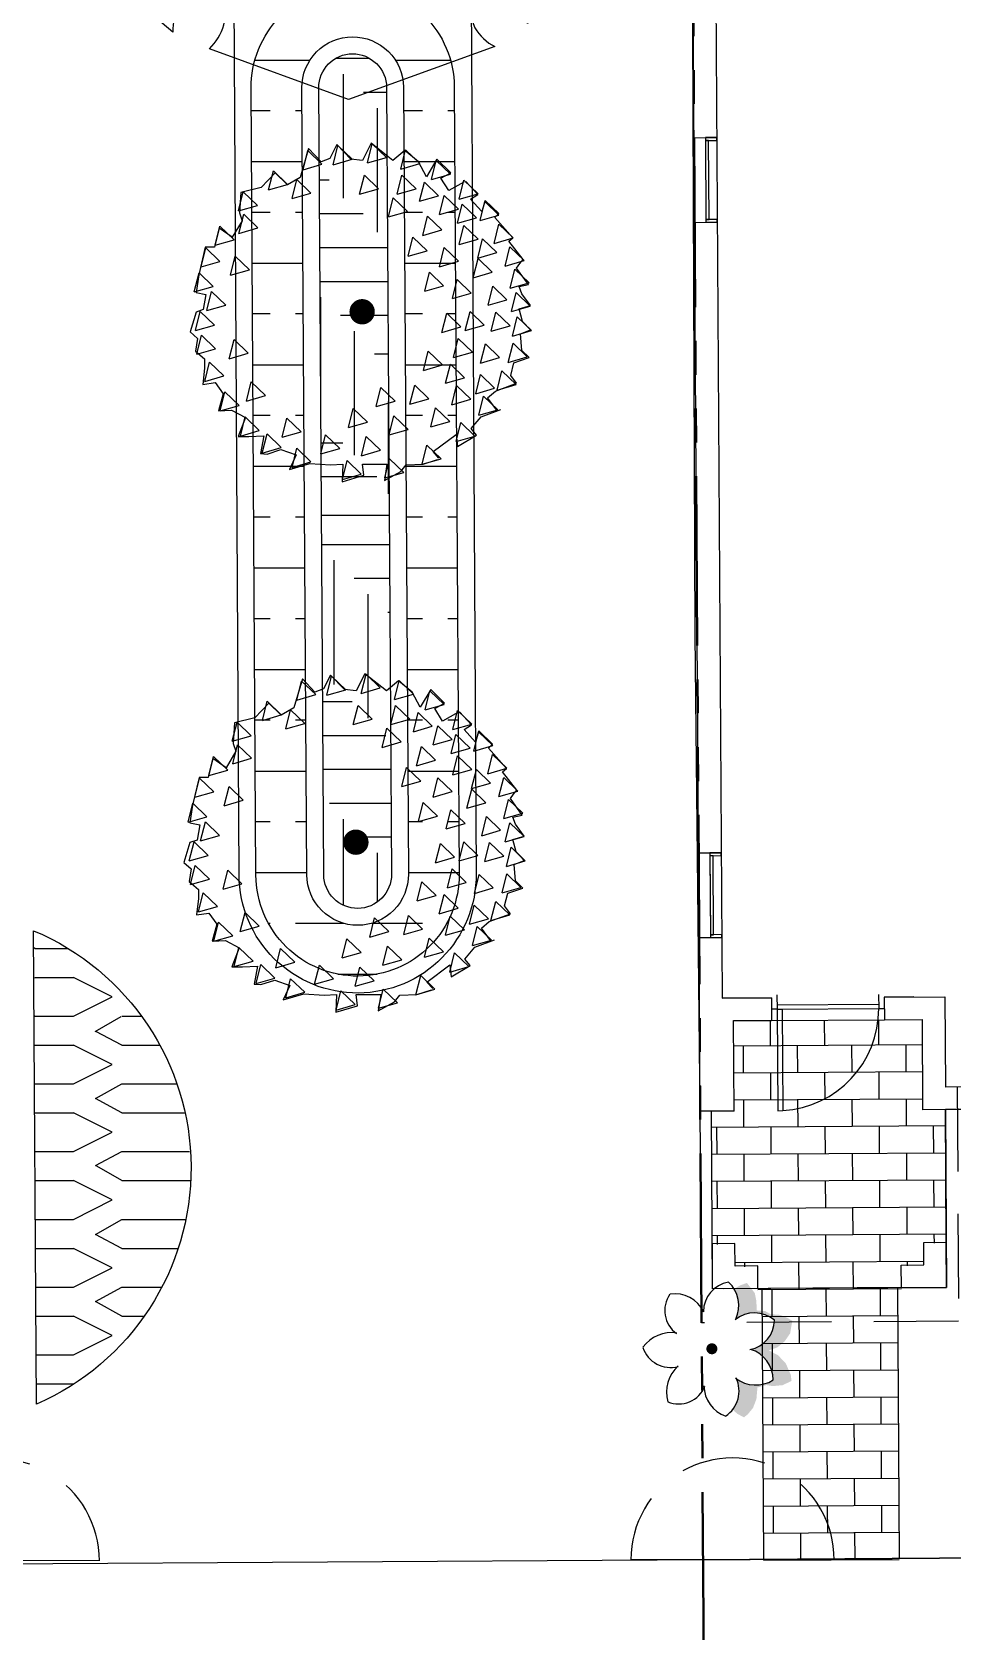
# Model space of a CAD drawing. Header units: feet. Extents: x 919634 to 928945, y 707022 to 708026.
# Drawn here: x 920346.23 to 920373.39, y 707104.01 to 707151.24 of the extents above; entities that cross this region are included whole.
import ezdxf

# ---------------------------------------------------------------- set-up
doc = ezdxf.new("R2010")
doc.units = ezdxf.units.FT
doc.header["$LTSCALE"] = 20
doc.header["$MEASUREMENT"] = 0
for name, pattern in [('HIDDEN2', [0.1875, 0.125, -0.0625]), ('Site Plan$0$HIDDEN2', [0.1875, 0.125, -0.0625]), ('Site Plan$0$PHANTOM2', [1.25, 0.625, -0.125, 0.125, -0.125, 0.125, -0.125])]:
    doc.linetypes.add(name, pattern=pattern)
for name, color, linetype in [('-u-site-utility clear zone', 252, 'HIDDEN2'), ('-u-site-xref', 7, 'Continuous'), ('L-002', 15, 'Continuous'), ('LK-TREE-013M', 6, 'Continuous'), ('LK-TREE-050M', 2, 'Continuous'), ('LK-TREE-TRNK', 32, 'Continuous'), ('LP-ANNO-LABL-SHRB', 2, 'Continuous'), ('LP-PATT-GRND', 251, 'Continuous'), ('LP-PATT-SHAR', 4, 'Continuous'), ('LP-SHAR-BRDR-CONT', 123, 'Continuous'), ('LP-TREE', 15, 'Continuous'), ('Site Plan$0$-u-site-bldg_interior', 252, 'Continuous'), ('Site Plan$0$SP-BLDG-ROOF ABOVE', 4, 'Site Plan$0$HIDDEN2'), ('Site Plan$0$SP-LOT PAVERS', 254, 'Continuous'), ('x-Villa4-LP Block$0$LK-SHRB-035M', 253, 'Continuous'), ('x-Villa4-LP Block$0$LK-SHRB-TRNK', 253, 'Continuous'), ('x-Villa4-LP Block$0$LP-SHRB', 253, 'Continuous')]:
    doc.layers.add(name, color=color, linetype=linetype)
for name, color, linetype, lineweight in [('Site Plan$0$SP-LOT LINES', 252, 'Site Plan$0$PHANTOM2', 40), ('Site Plan$0$SP-SIDEWALK', 2, 'Continuous', 25), ('SP-BUILDING-FOOTPRINT', 1, 'Continuous', 25)]:
    doc.layers.add(name, color=color, linetype=linetype, lineweight=lineweight)
doc.layers.add('x-Villa4-LP Block$0$-u-site-no_plot', color=253, linetype='Continuous', plot=False)
doc.layers.add('x-Villa4-LP Block$0$LK-SHRB-SHAD', color=253, linetype='Continuous', plot=False)
doc.layers.get('-u-site-xref').off()

# ---------------------------------------------------------------- blocks, each defined once
blk = doc.blocks.new('Site Plan$0$DR1H902-flat-1')
for p, q in [((-1.5, 0), (-1.5, -3)), ((-1.5, 0), (-1.35, 0)), ((-1.35, 0), (-1.35, -3)), ((-1.5, -3), (-1.35, -3))]:
    blk.add_line(p, q)
blk.add_ellipse((-1.507, 0.003), major_axis=(2.126, -2.126), ratio=1, start_param=-0.73316, end_param=0.784431)
blk = doc.blocks.new('Site Plan$0$A$C4e4189c5-flat-1')
at = {"layer": 'Site Plan$0$-u-site-bldg_interior'}
for p, q in [((0.167, 0.333), (0, 0.333)), ((0.167, 0.458), (3.167, 0.458)), ((0.167, 0.333), (3.167, 0.333)), ((3.167, 0.333), (3.333, 0.333))]:
    blk.add_line(p, q, dxfattribs=at)
blk.add_blockref('Site Plan$0$DR1H902-flat-1', (1.667, 0.333), dxfattribs=at)
blk = doc.blocks.new('Site Plan')
at = {"layer": 'Site Plan$0$SP-LOT PAVERS', "extrusion": (1.16656e-06, -0.0001861, 1)}
h = blk.add_hatch(dxfattribs=at)
h.set_pattern_fill('AR-B816', color=256, scale=0.1, angle=0.3592)
h.set_pattern_definition([(0.359, (920367.3301, 707106.11246), (-0.005015, 0.799984), []), (90.359, (920367.3301, 707106.11246), (-0.805, 0.79497), [0.8, -0.8])])
h.paths.add_polyline_path([(920371.78, 707114.14), (920371.9, 707114.141), (920371.895, 707114.808), (920372.562, 707114.812), (920372.558, 707115.479), (920373.224, 707115.483), (920373.2, 707119.399), (920372.533, 707119.395), (920372.517, 707122.062), (920366.944, 707122.016), (920366.961, 707119.357), (920366.295, 707119.355), (920366.319, 707115.44), (920366.986, 707115.444), (920366.99, 707114.777), (920367.656, 707114.781), (920367.66, 707114.115), (920367.78, 707114.115), (920367.83, 707106.116), (920371.83, 707106.141)])
at = {"layer": 'Site Plan$0$-u-site-bldg_interior', "extrusion": (1.16656e-06, -0.0001861, 1)}
for p, q in [((920365.961, 707119.359, 0.007), (920365.712, 707159.115, 0.014)), ((920366.382, 707158.453, 0.014), (920366.607, 707122.704, 0.007)), ((920365.781, 707148.116, 0.012), (920366.447, 707148.12, 0.012)), ((920366.114, 707148.118, 0.012), (920366.13, 707145.618, 0.012)), ((920365.796, 707145.616, 0.012), (920366.463, 707145.62, 0.012)), ((920365.913, 707126.991, 0.094), (920366.58, 707126.995, 0.094)), ((920366.247, 707126.993, 0.094), (920366.262, 707124.493, 0.093)), ((920365.929, 707124.491, 0.093), (920366.595, 707124.495, 0.093)), ((920368.06, 707122.713, 0.007), (920366.607, 707122.704, 0.007)), ((920366.607, 707122.704, 0.007), (920368.06, 707122.713, 0.007)), ((920368.06, 707122.713, 0.007), (920368.064, 707122.046, 0.007)), ((920368.226, 707122.797, 0.007), (920368.228, 707122.38, 0.007)), ((920368.228, 707122.505, 0.007), (920371.228, 707122.524, 0.007)), ((920371.226, 707122.816, 0.007), (920371.228, 707122.399, 0.007)), ((920371.228, 707122.399, 0.007), (920371.395, 707122.4, 0.007)), ((920371.393, 707122.734, 0.007), (920373.179, 707122.745, 0.007)), ((920372.265, 707122.739, 0.007), (920371.393, 707122.734, 0.007)), ((920371.393, 707122.734, 0.007), (920371.397, 707122.067, 0.007)), ((920373.179, 707122.745, 0.007), (920373.196, 707120.078, 0.007)), ((920366.944, 707122.039, 0.007), (920368.064, 707122.046, 0.007)), ((920366.961, 707119.369, 0.007), (920366.944, 707122.039, 0.007)), ((920368.228, 707122.38, 0.007), (920368.062, 707122.379, 0.007)), ((920368.064, 707122.046, 0.007), (920371.397, 707122.067, 0.007)), ((920368.228, 707122.38, 0.007), (920371.228, 707122.399, 0.007)), ((920371.397, 707122.067, 0.007), (920372.517, 707122.074, 0.007)), ((920372.533, 707119.407, 0.007), (920372.517, 707122.074, 0.007)), ((920374.622, 707120.087, 0.007), (920373.196, 707120.078, 0.007)), ((920366.961, 707119.369, 0.007), (920365.961, 707119.366, 0.007)), ((920374.627, 707119.42, 0.007), (920372.533, 707119.407, 0.007)), ((920366.985, 707115.456, 0.006), (920366.319, 707115.452, 0.006)), ((920366.327, 707114.118, 0.006), (920366.319, 707115.452, 0.006)), ((920366.99, 707114.789, 0.006), (920366.985, 707115.456, 0.006)), ((920372.558, 707115.491, 0.006), (920373.224, 707115.495, 0.006)), ((920372.562, 707114.824, 0.006), (920372.558, 707115.491, 0.006)), ((920373.233, 707114.162, 0.006), (920373.224, 707115.495, 0.006)), ((920367.656, 707114.793, 0.006), (920366.99, 707114.789, 0.006)), ((920367.66, 707114.127, 0.006), (920367.656, 707114.793, 0.006)), ((920371.895, 707114.82, 0.006), (920372.562, 707114.824, 0.006)), ((920371.9, 707114.153, 0.006), (920371.895, 707114.82, 0.006)), ((920367.66, 707114.127, 0.006), (920366.327, 707114.118, 0.006)), ((920371.9, 707114.153, 0.006), (920373.233, 707114.162, 0.006))]:
    blk.add_line(p, q, dxfattribs=at)
for points, elevation in [([(920366.446, 707148.108), (920366.114, 707148.106), (920366.115, 707148.023), (920366.447, 707148.025)], -130.515), ([(920366.207, 707148.023), (920366.115, 707148.023), (920366.129, 707145.689), (920366.222, 707145.69)], -130.515), ([(920366.13, 707145.606), (920366.463, 707145.608), (920366.462, 707145.691), (920366.129, 707145.689)], -130.515), ([(920366.579, 707126.983), (920366.247, 707126.981), (920366.247, 707126.898), (920366.579, 707126.9)], -130.43), ([(920366.34, 707126.899), (920366.247, 707126.898), (920366.262, 707124.565), (920366.354, 707124.565)], -130.43), ([(920366.262, 707124.481), (920366.595, 707124.483), (920366.595, 707124.567), (920366.262, 707124.565)], -130.43)]:
    blk.add_lwpolyline(points, close=True, dxfattribs=dict(at, elevation=elevation))
at = {"layer": 'Site Plan$0$SP-BLDG-ROOF ABOVE', "extrusion": (1.16656e-06, -0.0001861, 1), "elevation": -130.515}
blk.add_lwpolyline([(920373.545, 707120.068), (920373.588, 707113.152), (920366, 707113.104), (920365.944, 707122.021)], dxfattribs=at)
at = {"layer": 'Site Plan$0$SP-LOT LINES', "ltscale": 0.4, "extrusion": (1.16656e-06, -0.0001861, 1)}
blk.add_line((920366.188, 707083.117), (920365.624, 707173.115, 0.017), dxfattribs=at)
at = {"layer": 'Site Plan$0$SP-SIDEWALK', "extrusion": (1.16656e-06, -0.0001861, 1)}
for p, q in [((920373.224, 707115.495, 0.006), (920373.2, 707119.412, 0.007)), ((920371.9, 707114.153, 0.006), (920366.66, 707114.12, 0.006)), ((920367.78, 707114.127, 0.006), (920367.83, 707106.128, 0.004)), ((920371.78, 707114.153, 0.006), (920371.83, 707106.153, 0.004)), ((920366.041, 707106.116, 0.004), (920446.042, 707106.618, 0.004))]:
    blk.add_line(p, q, dxfattribs=at)
at = {"layer": 'Site Plan$0$SP-SIDEWALK'}
blk.add_line((920589.176, 707107.514), (920245.043, 707105.357), dxfattribs=at)
at = {"layer": 'Site Plan$0$-u-site-bldg_interior', "extrusion": (1.16656e-06, -0.0001861, 1), "rotation": 0.3591501326048079}
blk.add_blockref('Site Plan$0$A$C4e4189c5-flat-1', (920368.064, 707122.034, -130.515), dxfattribs=at)
blk = doc.blocks.new('TREE-EVGR-001')
at = {"layer": 'LK-TREE-013M'}
for p, q in [((-0.1749, 0.4209), (-0.1609, 0.4775)), ((-0.1189, 0.4371), (-0.1609, 0.4775)), ((-0.0858, 0.4354), (-0.0718, 0.4921)), ((-0.0297, 0.4516), (-0.0718, 0.4921)), ((0.0161, 0.4409), (0.0301, 0.4975)), ((0.0721, 0.4571), (0.0301, 0.4975)), ((0.1143, 0.4227), (0.1284, 0.4793)), ((0.1704, 0.4389), (0.1284, 0.4793)), ((-0.1749, 0.4209), (-0.1189, 0.4371)), ((-0.0858, 0.4354), (-0.0297, 0.4516)), ((0.0161, 0.4409), (0.0721, 0.4571)), ((0.1143, 0.4227), (0.1704, 0.4389)), ((0.2053, 0.3918), (0.2193, 0.4484)), ((0.2614, 0.408), (0.2193, 0.4484)), ((-0.2768, 0.3609), (-0.2628, 0.4175)), ((-0.2208, 0.3771), (-0.2628, 0.4175)), ((-0.2077, 0.3354), (-0.1937, 0.3921)), ((-0.1516, 0.3516), (-0.1937, 0.3921)), ((-0.0076, 0.3482), (0.0065, 0.4048)), ((0.0485, 0.3643), (0.0065, 0.4048)), ((0.1034, 0.3482), (0.1174, 0.4048)), ((0.1595, 0.3643), (0.1174, 0.4048)), ((0.1702, 0.3272), (0.1842, 0.3838)), ((0.2262, 0.3433), (0.1842, 0.3838)), ((0.2053, 0.3918), (0.2614, 0.408)), ((0.2872, 0.3336), (0.3012, 0.3902)), ((0.3432, 0.3498), (0.3012, 0.3902)), ((-0.366, 0.2991), (-0.352, 0.3557)), ((-0.3099, 0.3152), (-0.352, 0.3557)), ((-0.2768, 0.3609), (-0.2208, 0.3771)), ((-0.2077, 0.3354), (-0.1516, 0.3516)), ((-0.0076, 0.3482), (0.0485, 0.3643)), ((0.0779, 0.2809), (0.092, 0.3375)), ((0.134, 0.297), (0.092, 0.3375)), ((0.1034, 0.3482), (0.1595, 0.3643)), ((0.1702, 0.3272), (0.2262, 0.3433)), ((0.229, 0.2882), (0.243, 0.3448)), ((0.285, 0.3043), (0.243, 0.3448)), ((0.2872, 0.3336), (0.3432, 0.3498)), ((-0.366, 0.2991), (-0.3099, 0.3152)), ((-0.3648, 0.2323), (-0.3507, 0.2889)), ((-0.3087, 0.2485), (-0.3507, 0.2889)), ((0.0779, 0.2809), (0.134, 0.297)), ((0.229, 0.2882), (0.285, 0.3043)), ((0.2824, 0.2625), (0.2964, 0.3191)), ((0.3384, 0.2786), (0.2964, 0.3191)), ((0.349, 0.27), (0.3631, 0.3266)), ((0.349, 0.27), (0.4051, 0.2861)), ((0.4051, 0.2861), (0.3631, 0.3266)), ((-0.4351, 0.1972), (-0.4211, 0.2539)), ((-0.3791, 0.2134), (-0.4211, 0.2539)), ((-0.3648, 0.2323), (-0.3087, 0.2485)), ((0.1798, 0.2263), (0.1939, 0.283)), ((0.1798, 0.2263), (0.2359, 0.2425)), ((0.2359, 0.2425), (0.1939, 0.283)), ((0.2824, 0.2625), (0.3384, 0.2786)), ((0.2872, 0.1991), (0.3012, 0.2557)), ((0.3432, 0.2152), (0.3012, 0.2557)), ((0.3909, 0.2027), (0.4049, 0.2593)), ((0.4469, 0.2189), (0.4049, 0.2593)), ((-0.4769, 0.1331), (-0.4629, 0.1898)), ((-0.4209, 0.1493), (-0.4629, 0.1898)), ((-0.4351, 0.1972), (-0.3791, 0.2134)), ((0.1362, 0.1645), (0.1502, 0.2211)), ((0.1922, 0.1807), (0.1502, 0.2211)), ((0.229, 0.1336), (0.243, 0.1902)), ((0.285, 0.1498), (0.243, 0.1902)), ((0.2872, 0.1991), (0.3432, 0.2152)), ((0.3428, 0.159), (0.3568, 0.2156)), ((0.3988, 0.1752), (0.3568, 0.2156)), ((0.3909, 0.2027), (0.4469, 0.2189)), ((0.4236, 0.1354), (0.4377, 0.192)), ((0.4797, 0.1516), (0.4377, 0.192)), ((-0.4769, 0.1331), (-0.4209, 0.1493)), ((-0.3896, 0.1081), (-0.3756, 0.1648)), ((-0.3336, 0.1243), (-0.3756, 0.1648)), ((0.1362, 0.1645), (0.1922, 0.1807)), ((0.229, 0.1336), (0.285, 0.1498)), ((0.329, 0.1009), (0.3431, 0.1575)), ((0.3428, 0.159), (0.3988, 0.1752)), ((0.3851, 0.117), (0.3431, 0.1575)), ((0.4236, 0.1354), (0.4797, 0.1516)), ((-0.497, 0.0591), (-0.4829, 0.1157)), ((-0.4409, 0.0752), (-0.4829, 0.1157)), ((-0.3896, 0.1081), (-0.3336, 0.1243)), ((0.1853, 0.0609), (0.1993, 0.1175)), ((0.2413, 0.077), (0.1993, 0.1175)), ((0.2672, 0.0391), (0.2812, 0.0957)), ((0.3232, 0.0552), (0.2812, 0.0957)), ((0.329, 0.1009), (0.3851, 0.117)), ((0.4382, 0.07), (0.4522, 0.1266)), ((0.4942, 0.0861), (0.4522, 0.1266)), ((-0.497, 0.0591), (-0.4409, 0.0752)), ((-0.4597, 0.0038), (-0.4457, 0.0604)), ((-0.4036, 0.0199), (-0.4457, 0.0604)), ((0.1853, 0.0609), (0.2413, 0.077)), ((0.2672, 0.0391), (0.3232, 0.0552)), ((0.3727, 0.0191), (0.3867, 0.0757)), ((0.4287, 0.0352), (0.3867, 0.0757)), ((0.4382, 0.07), (0.4942, 0.0861)), ((0.4418, 0.0009), (0.4559, 0.0575)), ((0.4979, 0.017), (0.4559, 0.0575)), ((-0.4933, -0.0555), (-0.4793, 0.0011)), ((-0.4373, -0.0393), (-0.4793, 0.0011)), ((-0.4597, 0.0038), (-0.4036, 0.0199)), ((0.3054, -0.0555), (0.3194, 0.0011)), ((0.3614, -0.0393), (0.3194, 0.0011)), ((0.3727, 0.0191), (0.4287, 0.0352)), ((0.4418, 0.0009), (0.4979, 0.017)), ((-0.4933, -0.0555), (-0.4373, -0.0393)), ((0.2362, -0.061), (0.2503, -0.0043)), ((0.2362, -0.061), (0.2923, -0.0448)), ((0.2923, -0.0448), (0.2503, -0.0043)), ((0.3054, -0.0555), (0.3614, -0.0393)), ((0.3818, -0.0573), (0.3958, -0.0007)), ((0.3818, -0.0573), (0.4378, -0.0412)), ((0.4378, -0.0412), (0.3958, -0.0007)), ((0.4455, -0.0719), (0.4595, -0.0152)), ((0.5015, -0.0557), (0.4595, -0.0152)), ((-0.4899, -0.1256), (-0.4759, -0.0689)), ((-0.4338, -0.1094), (-0.4759, -0.0689)), ((-0.3933, -0.1391), (-0.3792, -0.0825)), ((-0.3372, -0.123), (-0.3792, -0.0825)), ((0.2708, -0.1355), (0.2848, -0.0789)), ((0.3269, -0.1193), (0.2848, -0.0789)), ((0.4327, -0.1501), (0.4468, -0.0934)), ((0.4455, -0.0719), (0.5015, -0.0557)), ((0.4888, -0.1339), (0.4468, -0.0934)), ((-0.4899, -0.1256), (-0.4338, -0.1094)), ((-0.3933, -0.1391), (-0.3372, -0.123)), ((0.1817, -0.1737), (0.1957, -0.1171)), ((0.2377, -0.1575), (0.1957, -0.1171)), ((0.2708, -0.1355), (0.3269, -0.1193)), ((0.3509, -0.1519), (0.3649, -0.0953)), ((0.3509, -0.1519), (0.4069, -0.1357)), ((0.4069, -0.1357), (0.3649, -0.0953)), ((0.4327, -0.1501), (0.4888, -0.1339)), ((-0.466, -0.2064), (-0.452, -0.1498)), ((-0.41, -0.1903), (-0.452, -0.1498)), ((0.1817, -0.1737), (0.2377, -0.1575)), ((0.2471, -0.2119), (0.2612, -0.1553)), ((0.3032, -0.1957), (0.2612, -0.1553)), ((0.3363, -0.2428), (0.3503, -0.1862)), ((0.3923, -0.2266), (0.3503, -0.1862)), ((0.4, -0.2319), (0.414, -0.1753)), ((0.456, -0.2157), (0.414, -0.1753)), ((-0.466, -0.2064), (-0.41, -0.1903)), ((-0.3423, -0.2646), (-0.3283, -0.208)), ((-0.2863, -0.2484), (-0.3283, -0.208)), ((0.0416, -0.281), (0.0556, -0.2244)), ((0.0976, -0.2648), (0.0556, -0.2244)), ((0.1416, -0.2737), (0.1557, -0.2171)), ((0.1977, -0.2575), (0.1557, -0.2171)), ((0.2471, -0.2119), (0.3032, -0.1957)), ((0.2653, -0.2755), (0.2794, -0.2189)), ((0.3214, -0.2594), (0.2794, -0.2189)), ((0.3363, -0.2428), (0.3923, -0.2266)), ((0.4, -0.2319), (0.456, -0.2157)), ((-0.4206, -0.2937), (-0.4065, -0.2371)), ((-0.4206, -0.2937), (-0.3645, -0.2775)), ((-0.3645, -0.2775), (-0.4065, -0.2371)), ((-0.3423, -0.2646), (-0.2863, -0.2484)), ((0.0416, -0.281), (0.0976, -0.2648)), ((0.1416, -0.2737), (0.1977, -0.2575)), ((0.2653, -0.2755), (0.3214, -0.2594)), ((0.3454, -0.3064), (0.3594, -0.2498)), ((0.4014, -0.2903), (0.3594, -0.2498)), ((-0.3605, -0.3683), (-0.3465, -0.3116)), ((-0.3045, -0.3521), (-0.3465, -0.3116)), ((-0.2368, -0.3719), (-0.2228, -0.3153)), ((-0.1808, -0.3557), (-0.2228, -0.3153)), ((-0.0403, -0.3428), (-0.0263, -0.2862)), ((-0.0403, -0.3428), (0.0157, -0.3266)), ((0.0157, -0.3266), (-0.0263, -0.2862)), ((0.0798, -0.3646), (0.0938, -0.308)), ((0.1358, -0.3485), (0.0938, -0.308)), ((0.2035, -0.341), (0.2175, -0.2844)), ((0.2035, -0.341), (0.2595, -0.3248)), ((0.2595, -0.3248), (0.2175, -0.2844)), ((0.2781, -0.3846), (0.2921, -0.328)), ((0.3341, -0.3685), (0.2921, -0.328)), ((0.3454, -0.3064), (0.4014, -0.2903)), ((-0.3605, -0.3683), (-0.3045, -0.3521)), ((-0.2957, -0.4188), (-0.2817, -0.3621)), ((-0.2397, -0.4026), (-0.2817, -0.3621)), ((-0.2368, -0.3719), (-0.1808, -0.3557)), ((-0.1222, -0.421), (-0.1082, -0.3644)), ((-0.0661, -0.4048), (-0.1082, -0.3644)), ((-0.0021, -0.4264), (0.0119, -0.3698)), ((0.0539, -0.4103), (0.0119, -0.3698)), ((0.0798, -0.3646), (0.1358, -0.3485)), ((0.2781, -0.3846), (0.3341, -0.3685)), ((-0.2957, -0.4188), (-0.2397, -0.4026)), ((-0.2077, -0.461), (-0.1937, -0.4044)), ((-0.1516, -0.4448), (-0.1937, -0.4044)), ((-0.1222, -0.421), (-0.0661, -0.4048)), ((-0.0021, -0.4264), (0.0539, -0.4103)), ((0.178, -0.4519), (0.192, -0.3953)), ((0.2341, -0.4357), (0.192, -0.3953)), ((-0.2077, -0.461), (-0.1516, -0.4448)), ((-0.0585, -0.4974), (-0.0445, -0.4407)), ((-0.0025, -0.4812), (-0.0445, -0.4407)), ((0.067, -0.4919), (0.0811, -0.4353)), ((0.1231, -0.4757), (0.0811, -0.4353)), ((0.178, -0.4519), (0.2341, -0.4357)), ((-0.0585, -0.4974), (-0.0025, -0.4812)), ((0.067, -0.4919), (0.1231, -0.4757))]:
    blk.add_line(p, q, dxfattribs=at)
at = {"layer": 'LK-TREE-050M'}
for points in [[(0.3015, 0.3842), (0.2566, 0.3589), (0.2333, 0.3959), (0.2625, 0.4115), (0.2216, 0.4524), (0.1904, 0.3998), (0.167, 0.4446), (0.1261, 0.4777), (0.091, 0.4485), (0.0267, 0.4991), (0.0013, 0.4485), (-0.0337, 0.4524), (-0.0747, 0.4952), (-0.0961, 0.4543), (-0.1214, 0.4446), (-0.1585, 0.4835), (-0.1838, 0.3979), (-0.2208, 0.3764), (-0.2578, 0.4115), (-0.2988, 0.3686), (-0.3592, 0.3531), (-0.3631, 0.2927), (-0.3553, 0.2693), (-0.3845, 0.2206), (-0.4235, 0.2479), (-0.4371, 0.1914), (-0.4644, 0.1914), (-0.4839, 0.1096), (-0.4917, 0.057), (-0.4625, 0.0512), (-0.4703, 0.0064), (-0.4917, -0.0014), (-0.5092, -0.0599), (-0.4878, -0.0793), (-0.4936, -0.1163), (-0.4664, -0.1397), (-0.4664, -0.167), (-0.4722, -0.2157), (-0.4352, -0.2098), (-0.4118, -0.2429), (-0.4254, -0.2936), (-0.3865, -0.2916), (-0.3455, -0.3131), (-0.367, -0.3695), (-0.3358, -0.3695), (-0.291, -0.3676), (-0.3007, -0.4202), (-0.2812, -0.4221), (-0.2403, -0.4085), (-0.1955, -0.4241), (-0.215, -0.4669), (-0.1546, -0.4494), (-0.0941, -0.4533), (-0.0571, -0.4513), (-0.0591, -0.5039), (0.0052, -0.4845), (0.0013, -0.4513), (0.0735, -0.4513), (0.0657, -0.5), (0.1144, -0.4728), (0.13, -0.4533), (0.1806, -0.4513), (0.2235, -0.4377)], [(0.3989, -0.2916), (0.3716, -0.2546), (0.395, -0.2351), (0.4574, -0.2118), (0.4398, -0.1884), (0.4496, -0.1514), (0.4944, -0.1358), (0.473, -0.1144), (0.4691, -0.0657), (0.4983, -0.054), (0.4749, -0.0287), (0.4652, 0.0083), (0.4983, 0.0181), (0.473, 0.0531), (0.4652, 0.0745), (0.4924, 0.0804), (0.4574, 0.1291), (0.4671, 0.1427), (0.4768, 0.1544), (0.434, 0.2089), (0.4457, 0.2187), (0.3931, 0.279), (0.4047, 0.2907), (0.3638, 0.3297), (0.3541, 0.2966), (0.3209, 0.3336), (0.3424, 0.3472), (0.3073, 0.3862)], [(0.2274, -0.4338), (0.2099, -0.4143), (0.2781, -0.3637), (0.282, -0.3988), (0.3385, -0.3656), (0.3229, -0.3462), (0.3521, -0.3111), (0.4106, -0.2897)]]:
    blk.add_lwpolyline(points, dxfattribs=at)
at = {"layer": 'LK-TREE-TRNK', "const_width": 0.0375}
blk.add_lwpolyline([(-0.007, -0.0174, 1), (0.007, 0.0174, 1)], format="xyb", close=True, dxfattribs=at)
blk = doc.blocks.new('x-Villa4-LP Block$0$SHRUB-TROP-021')
at = {"layer": 'x-Villa4-LP Block$0$LK-SHRB-SHAD'}
blk.add_hatch(color=256, dxfattribs=at).paths.add_polyline_path([(0.568, 0.182), (0.56, 0.166, -0.120302), (0.486, 0.057), (0.477, 0.046), (0.468, 0.042, -0.109158), (0.359, -0.008), (0.364, -0.01, -0.108552), (0.472, -0.078), (0.499, -0.1), (0.513, -0.127, -0.144436), (0.562, -0.288), (0.563, -0.292), (0.511, -0.32), (0.483, -0.325, -0.037199), (0.439, -0.334), (0.422, -0.337), (0.41, -0.336, -0.078012), (0.318, -0.323), (0.294, -0.32), (0.267, -0.303, -0.036485), (0.23, -0.281), (0.237, -0.309, -0.018135), (0.242, -0.329), (0.244, -0.337), (0.245, -0.341, -0.054975), (0.249, -0.401), (0.249, -0.411), (0.247, -0.421, -0.054333), (0.234, -0.479), (0.232, -0.488), (0.228, -0.495, -0.055591), (0.198, -0.549), (0.19, -0.564), (0.232, -0.601), (0.291, -0.633), (0.326, -0.606), (0.375, -0.547), (0.407, -0.465), (0.417, -0.359), (0.499, -0.337), (0.558, -0.347), (0.65, -0.339), (0.731, -0.3), (0.724, -0.243), (0.679, -0.139), (0.608, -0.063), (0.524, -0.018), (0.603, 0.009), (0.669, 0.063), (0.721, 0.137), (0.741, 0.253), (0.694, 0.281), (0.63, 0.308), (0.541, 0.315), (0.491, 0.345), (0.415, 0.35), (0.412, 0.439), (0.398, 0.51), (0.326, 0.604), (0.259, 0.58), (0.21, 0.55), (0.232, 0.51), (0.237, 0.489, -0.111279), (0.249, 0.361), (0.249, 0.352), (0.246, 0.342, -0.060004), (0.224, 0.275), (0.223, 0.273, -0.073716), (0.297, 0.312), (0.299, 0.313), (0.301, 0.313, -0.202635), (0.521, 0.297), (0.533, 0.293), (0.575, 0.263), (0.575, 0.261, -0.002353), (0.577, 0.259, -0.055881), (0.57, 0.198)])
at = {"layer": 'x-Villa4-LP Block$0$LK-SHRB-035M'}
for centre, radius, start, end in [((0.205, 0.336), 0.281, 99.8124, 178.8039), ((-0.041, 0.398), 0.292, 334.3202, 47.3407), ((-0.17, 0.354), 0.261, 144.5008, 233.9817), ((-0.34, 0.213), 0.296, 25.2554, 98.0617), ((0.392, 0.044), 0.284, 49.1324, 128.6056), ((-0.372, -0.172), 0.323, 80.7702, 144.1242), ((0.3, 0.263), 0.277, 280.4099, 359.1805), ((-0.382, 0.093), 0.263, 196.7633, 285.6735), ((0.264, -0.291), 0.298, 0.1344, 72.0768), ((-0.093, -0.4), 0.327, 131.7923, 194.9509), ((-0.029, -0.389), 0.277, 303.2015, 25.5324), ((0.403, -0.034), 0.302, 232.019, 301.8067), ((-0.307, -0.247), 0.259, 246.71, 338.3842), ((0.236, -0.33), 0.313, 182.1854, 248.8532)]:
    blk.add_arc(centre, radius, start, end, dxfattribs=at)
at = {"layer": 'x-Villa4-LP Block$0$LK-SHRB-TRNK', "const_width": 0.05}
blk.add_lwpolyline([(-0.023, 0.011, 1), (0.023, -0.011, 1)], format="xyb", close=True, dxfattribs=at)
blk = doc.blocks.new('x-Villa4-LP Block', base_point=(60.568, -25.046, 0))
at = {"layer": 'x-Villa4-LP Block$0$-u-site-no_plot'}
blk.add_line((140.571, -25.046, 0), (60.568, -25.046, 0), dxfattribs=at)
at = {"layer": 'x-Villa4-LP Block$0$LP-SHRB', "xscale": 3.208701422234521, "yscale": 3.208701422234521, "zscale": 3.319641774876093}
blk.add_blockref('x-Villa4-LP Block$0$SHRUB-TROP-021', (60.87, -18.816, 0), dxfattribs=at)
blk = doc.blocks.new('TREE-SIMP-027')
at = {"layer": 'LK-TREE-050M'}
blk.add_lwpolyline([(0.2708, 0.4238), (0.4563, 0.2673), (0.4966, 0.0396, 0.127189), (0.4527, 0.0407, 0.875318), (0.4614, -0.0349, 0.149076), (0.5024, -0.0227), (0.4596, -0.2615), (0.2826, -0.4103, 0.127189), (0.2616, -0.3718, 0.875318), (0.2005, -0.417, 0.149076), (0.2316, -0.4464), (0.0033, -0.5288), (-0.214, -0.4499, 0.127189), (-0.1912, -0.4124, 0.875318), (-0.2609, -0.3821, 0.149076), (-0.2708, -0.4238), (-0.4563, -0.2673), (-0.4966, -0.0396, 0.127189), (-0.4527, -0.0407, 0.875318), (-0.4614, 0.0349, 0.149076), (-0.5024, 0.0227), (-0.4596, 0.2615), (-0.2826, 0.4103, 0.127189), (-0.2616, 0.3718, 0.875318), (-0.2005, 0.417, 0.149076), (-0.2316, 0.4464), (-0.0033, 0.5288), (0.214, 0.4499, 0.127189), (0.1912, 0.4124, 0.875318), (0.2609, 0.3821, 0.149076)], format="xyb", close=True, dxfattribs=at)
at = {"layer": 'LK-TREE-TRNK', "const_width": 0.0375}
blk.add_lwpolyline([(-0.0187, 0, 1), (0.0188, 0, 1)], format="xyb", close=True, dxfattribs=at)
blk = doc.blocks.new('A$C2b7dc3a7')
at = {"layer": '-u-site-utility clear zone'}
blk.add_lwpolyline([(-3, 0), (3, 0.008)], dxfattribs=at)
blk.add_arc((0, 0), 3, 179.8546, 0.1454, dxfattribs=at)

msp = doc.modelspace()

# ---------------------------------------------------------------- block references
at = {"layer": '-u-site-xref'}
msp.add_blockref('Site Plan', (0, 0), dxfattribs=at)

# ---------------------------------------------------------------- next in the draw order: hatches: boundary and pattern name
at = {"layer": 'LP-PATT-GRND', "extrusion": (8.89633e-07, 5.57734e-09, 1)}
h = msp.add_hatch(dxfattribs=at)
h.set_pattern_fill('ANSI33', color=256, scale=12, angle=135)
h.set_pattern_definition([(180, (918390.5108, 708488.4095), (-2e-16, -3), []), (180, (918389.0108, 708489.9095), (-2e-16, -3), [1.5, -0.75])])
edge = h.paths.add_edge_path()
edge.add_line((920358.7, 707149.614), (920358.846, 707126.374))
edge.add_arc((920355.846, 707126.355), 3, -89.6405, 0.3595, ccw=False)
edge.add_arc((920355.846, 707126.355), 3, 180.3595, 270.3595, ccw=False)
edge.add_line((920352.846, 707126.336), (920352.7, 707149.576))
edge.add_arc((920355.7, 707149.595), 3, 90.3595, 180.3595, ccw=False)
edge.add_arc((920355.7, 707149.595), 3, 0.3595, 90.3595, ccw=False)
edge = h.paths.add_edge_path(flags=16)
edge.add_line((920357.2, 707149.605), (920357.346, 707126.365))
edge.add_arc((920355.846, 707126.355), 1.5, -89.6405, 0.3595, ccw=False)
edge.add_arc((920355.846, 707126.355), 1.5, 180.3595, 270.3595, ccw=False)
edge.add_line((920354.346, 707126.346), (920354.2, 707149.586))
edge.add_arc((920355.7, 707149.595), 1.5, 90.3595, 180.3595, ccw=False)
edge.add_arc((920355.7, 707149.595), 1.5, 0.3595, 90.3595, ccw=False)
at = {"layer": 'LP-PATT-SHAR'}
h = msp.add_hatch(dxfattribs=at)
h.set_pattern_fill('LAFX-A220-HBDASH', color=256, scale=22, pattern_type=2)
h.set_pattern_definition([(0, (920748.728, 707116.092), (0, 22), [3.6667, -18.3333]), (0, (920747.728, 707117.092), (0, 22), [3.6667, -18.3333]), (0, (920746.728, 707118.092), (0, 22), [3.6667, -18.3333]), (0, (920745.728, 707119.092), (0, 22), [3.6667, -18.3333]), (0, (920744.728, 707120.092), (0, 22), [3.6667, -18.3333]), (0, (920751.328, 707120.86), (0, 22), [3.6667, -18.3333]), (0, (920743.727, 707121.092), (0, 22), [3.6667, -18.3333]), (0, (920750.328, 707121.86), (0, 22), [3.6667, -18.3333]), (0, (920742.728, 707122.092), (0, 22), [3.6667, -18.3333]), (0, (920749.328, 707122.86), (0, 22), [3.6667, -18.3333]), (0, (920741.727, 707123.092), (0, 22), [3.6667, -18.3333]), (0, (920748.328, 707123.86), (0, 22), [3.6667, -18.3333]), (0, (920740.728, 707124.092), (0, 22), [3.6667, -18.3333]), (0, (920747.328, 707124.86), (0, 22), [3.6667, -18.3333]), (0, (920739.728, 707125.092), (0, 22), [3.6667, -18.3333]), (0, (920754.003, 707125.45), (0, 22), [3.6667, -18.3333]), (0, (920746.328, 707125.86), (0, 22), [3.6667, -18.3333]), (0, (920738.728, 707126.092), (0, 22), [3.6667, -18.3333]), (0, (920753.003, 707126.45), (0, 22), [3.6667, -18.3333]), (0, (920745.328, 707126.86), (0, 22), [3.6667, -18.3333]), (0, (920737.728, 707127.092), (0, 22), [3.6667, -18.3333]), (0, (920752.003, 707127.45), (0, 22), [3.6667, -18.3333]), (0, (920744.328, 707127.86), (0, 22), [3.6667, -18.3333]), (0, (920736.728, 707128.092), (0, 22), [3.6667, -18.3333]), (0, (920751.003, 707128.45), (0, 22), [3.6667, -18.3333]), (0, (920743.328, 707128.86), (0, 22), [3.6667, -18.3333]), (0, (920735.728, 707129.092), (0, 22), [3.6667, -18.3333]), (0, (920750.003, 707129.45), (0, 22), [3.6667, -18.3333]), (0, (920742.328, 707129.86), (0, 22), [3.6667, -18.3333]), (0, (920734.728, 707130.092), (0, 22), [3.6667, -18.3333]), (0, (920749.003, 707130.45), (0, 22), [3.6667, -18.3333]), (0, (920741.328, 707130.86), (0, 22), [3.6667, -18.3333]), (0, (920733.728, 707131.092), (0, 22), [3.6667, -18.3333]), (0, (920748.003, 707131.45), (0, 22), [3.6667, -18.3333]), (0, (920740.328, 707131.86), (0, 22), [3.6667, -18.3333]), (0, (920732.728, 707132.092), (0, 22), [3.6667, -18.3333]), (0, (920747.003, 707132.45), (0, 22), [3.6667, -18.3333]), (0, (920739.328, 707132.86), (0, 22), [3.6667, -18.3333]), (0, (920731.728, 707133.092), (0, 22), [3.6667, -18.3333]), (0, (920746.003, 707133.45), (0, 22), [3.6667, -18.3333]), (0, (920738.328, 707133.86), (0, 22), [3.6667, -18.3333]), (0, (920730.727, 707134.092), (0, 22), [3.6667, -18.3333]), (0, (920745.003, 707134.45), (0, 22), [3.6667, -18.3333]), (0, (920737.328, 707134.86), (0, 22), [3.6667, -18.3333]), (0, (920729.728, 707135.092), (0, 22), [3.6667, -18.3333]), (0, (920744.003, 707135.45), (0, 22), [3.6667, -18.3333]), (0, (920736.328, 707135.86), (0, 22), [3.6667, -18.3333]), (0, (920728.728, 707136.092), (0, 22), [3.6667, -18.3333]), (0, (920743.003, 707136.45), (0, 22), [3.6667, -18.3333]), (0, (920735.328, 707136.86), (0, 22), [3.6667, -18.3333]), (0, (920727.728, 707136.954), (0, 22), [3.6667, -18.3333]), (0, (920742.003, 707137.45), (0, 22), [3.6667, -18.3333]), (0, (920734.328, 707137.86), (0, 22), [3.6667, -18.3333]), (0, (920741.003, 707138.45), (0, 22), [3.6667, -18.3333]), (0, (920733.328, 707138.86), (0, 22), [3.6667, -18.3333]), (0, (920740.003, 707139.45), (0, 22), [3.6667, -18.3333]), (0, (920732.328, 707139.86), (0, 22), [3.6667, -18.3333]), (0, (920739.003, 707140.45), (0, 22), [3.6667, -18.3333]), (0, (920731.328, 707140.86), (0, 22), [3.6667, -18.3333]), (0, (920738.003, 707141.45), (0, 22), [3.6667, -18.3333]), (0, (920730.328, 707141.722), (0, 22), [3.6667, -18.3333]), (0, (920737.003, 707142.45), (0, 22), [3.6667, -18.3333]), (0, (920736.003, 707143.45), (0, 22), [3.6667, -18.3333]), (0, (920735.003, 707144.45), (0, 22), [3.6667, -18.3333]), (0, (920734.003, 707145.45), (0, 22), [3.6667, -18.3333]), (0, (920733.003, 707146.313), (0, 22), [3.6667, -18.3333]), (90, (920754.42, 707121.313), (-22, 1e-15), [3.6667, -18.3333]), (90, (920753.42, 707122.313), (-22, 1e-15), [3.6667, -18.3333]), (90, (920752.42, 707123.313), (-22, 1e-15), [3.6667, -18.3333]), (90, (920751.744, 707116.722), (-22, 1e-15), [3.6667, -18.3333]), (90, (920751.42, 707124.313), (-22, 1e-15), [3.6667, -18.3333]), (90, (920750.744, 707117.722), (-22, 1e-15), [3.6667, -18.3333]), (90, (920750.42, 707125.313), (-22, 1e-15), [3.6667, -18.3333]), (90, (920749.744, 707118.722), (-22, 1e-15), [3.6667, -18.3333]), (90, (920749.42, 707126.313), (-22, 1e-15), [3.6667, -18.3333]), (90, (920749.144, 707111.954), (-22, 1e-15), [3.6667, -18.3333]), (90, (920748.744, 707119.722), (-22, 1e-15), [3.6667, -18.3333]), (90, (920748.42, 707127.313), (-22, 1e-15), [3.6667, -18.3333]), (90, (920748.144, 707112.954), (-22, 1e-15), [3.6667, -18.3333]), (90, (920747.744, 707120.722), (-22, 1e-15), [3.6667, -18.3333]), (90, (920747.42, 707128.313), (-22, 1e-15), [3.6667, -18.3333]), (90, (920747.144, 707113.954), (-22, 1e-15), [3.6667, -18.3333]), (90, (920746.744, 707121.722), (-22, 1e-15), [3.6667, -18.3333]), (90, (920746.42, 707129.313), (-22, 1e-15), [3.6667, -18.3333]), (90, (920746.144, 707114.954), (-22, 1e-15), [3.6667, -18.3333]), (90, (920745.744, 707122.722), (-22, 1e-15), [3.6667, -18.3333]), (90, (920745.42, 707130.313), (-22, 1e-15), [3.6667, -18.3333]), (90, (920745.144, 707115.954), (-22, 1e-15), [3.6667, -18.3333]), (90, (920744.744, 707123.722), (-22, 1e-15), [3.6667, -18.3333]), (90, (920744.42, 707131.313), (-22, 1e-15), [3.6667, -18.3333]), (90, (920744.144, 707116.955), (-22, 1e-15), [3.6667, -18.3333]), (90, (920743.744, 707124.722), (-22, 1e-15), [3.6667, -18.3333]), (90, (920743.42, 707132.313), (-22, 1e-15), [3.6667, -18.3333]), (90, (920743.144, 707117.954), (-22, 1e-15), [3.6667, -18.3333]), (90, (920742.744, 707125.722), (-22, 1e-15), [3.6667, -18.3333]), (90, (920742.42, 707133.313), (-22, 1e-15), [3.6667, -18.3333]), (90, (920742.144, 707118.955), (-22, 1e-15), [3.6667, -18.3333]), (90, (920741.744, 707126.722), (-22, 1e-15), [3.6667, -18.3333]), (90, (920741.42, 707134.313), (-22, 1e-15), [3.6667, -18.3333]), (90, (920741.144, 707119.954), (-22, 1e-15), [3.6667, -18.3333]), (90, (920740.744, 707127.722), (-22, 1e-15), [3.6667, -18.3333]), (90, (920740.42, 707135.313), (-22, 1e-15), [3.6667, -18.3333]), (90, (920740.144, 707120.955), (-22, 1e-15), [3.6667, -18.3333]), (90, (920739.744, 707128.722), (-22, 1e-15), [3.6667, -18.3333]), (90, (920739.42, 707136.313), (-22, 1e-15), [3.6667, -18.3333]), (90, (920739.144, 707121.954), (-22, 1e-15), [3.6667, -18.3333]), (90, (920738.744, 707129.722), (-22, 1e-15), [3.6667, -18.3333]), (90, (920738.42, 707137.313), (-22, 1e-15), [3.6667, -18.3333]), (90, (920738.144, 707122.954), (-22, 1e-15), [3.6667, -18.3333]), (90, (920737.744, 707130.722), (-22, 1e-15), [3.6667, -18.3333]), (90, (920737.42, 707138.313), (-22, 1e-15), [3.6667, -18.3333]), (90, (920737.144, 707123.954), (-22, 1e-15), [3.6667, -18.3333]), (90, (920736.744, 707131.722), (-22, 1e-15), [3.6667, -18.3333]), (90, (920736.42, 707139.313), (-22, 1e-15), [3.6667, -18.3333]), (90, (920736.144, 707124.954), (-22, 1e-15), [3.6667, -18.3333]), (90, (920735.744, 707132.722), (-22, 1e-15), [3.6667, -18.3333]), (90, (920735.42, 707140.313), (-22, 1e-15), [3.6667, -18.3333]), (90, (920735.144, 707125.954), (-22, 1e-15), [3.6667, -18.3333]), (90, (920734.744, 707133.722), (-22, 1e-15), [3.6667, -18.3333]), (90, (920734.42, 707141.313), (-22, 1e-15), [3.6667, -18.3333]), (90, (920734.144, 707126.954), (-22, 1e-15), [3.6667, -18.3333]), (90, (920733.744, 707134.722), (-22, 1e-15), [3.6667, -18.3333]), (90, (920733.42, 707142.175), (-22, 1e-15), [3.6667, -18.3333]), (90, (920733.144, 707127.955), (-22, 1e-15), [3.6667, -18.3333]), (90, (920732.744, 707135.722), (-22, 1e-15), [3.6667, -18.3333]), (90, (920732.144, 707128.954), (-22, 1e-15), [3.6667, -18.3333]), (90, (920731.744, 707136.722), (-22, 1e-15), [3.6667, -18.3333]), (90, (920731.144, 707129.955), (-22, 1e-15), [3.6667, -18.3333]), (90, (920730.744, 707137.584), (-22, 1e-15), [3.6667, -18.3333]), (90, (920730.144, 707130.954), (-22, 1e-15), [3.6667, -18.3333]), (90, (920729.144, 707131.955), (-22, 1e-15), [3.6667, -18.3333]), (90, (920728.144, 707132.817), (-22, 1e-15), [3.6667, -18.3333])])
edge = h.paths.add_edge_path()
edge.add_line((920356.7, 707149.601), (920356.846, 707126.361))
edge.add_arc((920355.846, 707126.355), 1, -89.6405, 0.3595, ccw=False)
edge.add_arc((920355.846, 707126.355), 1, 180.3595, 270.3595, ccw=False)
edge.add_line((920354.846, 707126.349), (920354.7, 707149.589))
edge.add_arc((920355.7, 707149.595), 1, 90.3595, 180.3595, ccw=False)
edge.add_arc((920355.7, 707149.595), 1, 0.3595, 90.3595, ccw=False)
h = msp.add_hatch(dxfattribs=at)
h.set_pattern_fill('LAFX-A440-EMERALD', color=256, scale=6, pattern_type=2)
h.set_pattern_definition([(0, (920346.282, 707112.1395), (0, 6), [1.1429, -4.8571]), (0, (920348.8534, 707112.1395), (0, 6), [2, -4]), (0, (920348.8534, 707114.1395), (0, 6), [2, -4]), (0, (920346.282, 707115.2824), (0, 6), [1.1429, -4.8571]), (0, (920348.8534, 707115.2824), (0, 6), [2, -4]), (0, (920348.8534, 707116.1395), (0, 6), [2, -4]), (0, (920346.282, 707111.2823), (0, 6), [1.1429, -4.8571]), (0, (920348.8534, 707111.2823), (0, 6), [2, -4]), (0, (920346.282, 707113.2823), (0, 6), [1.1429, -4.8571]), (0, (920348.8534, 707113.2823), (0, 6), [2, -4]), (0, (920346.282, 707114.1395), (0, 6), [1.1429, -4.8571]), (0, (920346.282, 707116.1395), (0, 6), [1.1429, -4.8571]), (26.2477, (920350.85334, 707115.28237), (-389.91368655, -192.1754063), [0.92382, -447.19231]), (26.565, (920351.139, 707114.711), (6, 6), [1.2778, -12.1387]), (26.565, (920347.4248, 707114.1395), (6, 6), [1.2778, -12.1387]), (26.565, (920351.139, 707112.711), (6, 6), [1.2778, -12.1387]), (26.565, (920351.139, 707110.711), (6, 6), [1.2778, -12.1387]), (26.565, (920347.4248, 707112.1395), (6, 6), [1.2778, -12.1387]), (26.565, (920347.4248, 707116.1395), (6, 6), [1.2778, -12.1387]), (27.3496, (920350.85334, 707113.28233), (-12.000026, -5.9999535), [0.93282, -194.96513]), (27.907, (920348.08194, 707111.7309), (-11.9989735, -6.002058), [0.87294, -114.53938]), (28.43, (920350.85334, 707111.28234), (-78.0094397, -41.982504), [0.94218, -162.82596]), (29.055, (920348.08194, 707113.7109), (-11.999984, -6.000038), [0.8825, -60.8913]), (30.1775, (920348.08194, 707115.69091), (-185.9925792, -108.0128801), [0.89238, -297.54362]), (149.8228, (920348.85336, 707111.28234), (-185.9931471, 108.0119023), [0.89238, -297.54363]), (150.9455, (920348.85336, 707113.2823), (-12.000016, 5.999973), [0.8825, -60.8913]), (151.5695, (920351.68194, 707115.6909), (-78.0091044, 41.983127), [0.94218, -162.82596]), (152.0932, (920348.85336, 707115.28237), (-11.999006, 6.001992), [0.87294, -114.53939]), (152.6499, (920351.68194, 707113.7109), (-11.9999772, 6.0000512), [0.93282, -194.96512]), (153.435, (920352.282, 707116.1395), (6, -6), [1.2778, -12.1387]), (153.435, (920352.282, 707114.1395), (6, -6), [1.2778, -12.1387]), (153.435, (920348.5676, 707114.711), (6, -6), [1.2778, -12.1387]), (153.435, (920352.282, 707112.1395), (6, -6), [1.2778, -12.1387]), (153.435, (920348.5676, 707110.711), (6, -6), [1.2778, -12.1387]), (153.435, (920348.5676, 707112.711), (6, -6), [1.2778, -12.1387]), (153.7518, (920351.68194, 707111.73091), (-389.91208997, 192.17864565), [0.92382, -447.19231])])
edge = h.paths.add_edge_path()
edge.add_line((920346.368, 707110.711), (920346.282, 707124.696))
edge.add_arc((920343.319, 707117.685), 7.611, -66.3821, 67.0878, ccw=False)
edge.add_arc((920346.368, 707110.711), 0.00000000802, -75.7627, 76.569, ccw=False)

# ---------------------------------------------------------------- next in the draw order: linework, layer by layer
at = {"layer": 'L-002', "extrusion": (8.89633e-07, 5.57734e-09, 1), "elevation": 0.826}
for points in [[(920359.15, 707160.878), (920359.346, 707126.377, -0.414214), (920355.868, 707122.855, -0.414214), (920352.346, 707126.333), (920352.15, 707160.834, -0.817942)], [(920358.7, 707149.614), (920358.846, 707126.374, -0.414214), (920355.865, 707123.355), (920355.865, 707123.355, -0.414214), (920352.846, 707126.336), (920352.7, 707149.576, -0.414214), (920355.681, 707152.595), (920355.681, 707152.595, -0.414214)], [(920357.2, 707149.605), (920357.346, 707126.365, -0.414214), (920355.855, 707124.855, -0.414214), (920354.346, 707126.346), (920354.2, 707149.586, -0.414214), (920355.691, 707151.095, -0.414214)]]:
    msp.add_lwpolyline(points, format="xyb", close=True, dxfattribs=at)
at = {"layer": 'LP-SHAR-BRDR-CONT', "extrusion": (8.89633e-07, 5.57734e-09, 1), "elevation": 0.005}
msp.add_lwpolyline([(920356.7, 707149.601), (920356.846, 707126.361, -0.414214), (920355.852, 707125.355, -0.414214), (920354.846, 707126.349), (920354.7, 707149.589, -0.414214), (920355.694, 707150.595, -0.414214)], format="xyb", close=True, dxfattribs=at)
at = {"layer": 'LP-SHAR-BRDR-CONT'}
msp.add_lwpolyline([(920346.368, 707110.711), (920346.282, 707124.696, -0.658564), (920346.368, 707110.711, -0.781185)], format="xyb", close=True, dxfattribs=at)
at = {"layer": 'SP-BUILDING-FOOTPRINT'}
msp.add_lwpolyline([(920406.288, 707120.536), (920394.871, 707120.464), (920394.838, 707125.797), (920384.921, 707125.735), (920384.96, 707119.485), (920373.2, 707119.412), (920373.233, 707114.162), (920366.327, 707114.118), (920366.295, 707119.368), (920365.961, 707119.366), (920365.813, 707133.43), (920365.712, 707159.115), (920405.378, 707159.364), (920405.365, 707161.364), (920427.365, 707161.502)], dxfattribs=at)

# ---------------------------------------------------------------- next in the draw order: block references
at = {"layer": '-u-site-xref', "rotation": 0.3591501264461881}
msp.add_blockref('x-Villa4-LP Block', (920366.041, 707106.116, 0.004), dxfattribs=at)
at = {"layer": 'LP-ANNO-LABL-SHRB', "rotation": 180}
for p in [(920345.222, 707106.093, -185.991), (920366.914, 707106.123, -185.991)]:
    msp.add_blockref('A$C2b7dc3a7', p, dxfattribs=at)
at = {"layer": 'LP-TREE'}
for name, p, xscale, yscale, zscale in [('TREE-SIMP-027', (920355.517, 707159.25, -0.128), 18.91141011540282, 18.91141011540282, 15.03416260495856), ('TREE-EVGR-001', (920355.98, 707142.976, 0.005), 9.969515389928135, 9.969515389928135, 9.855894546090255), ('TREE-EVGR-001', (920355.795, 707127.31), 9.969515389928135, 9.969515389928135, 15.03416260495856)]:
    msp.add_blockref(name, p, dxfattribs=dict(at, xscale=xscale, yscale=yscale, zscale=zscale))

doc.saveas('drawing.dxf')
